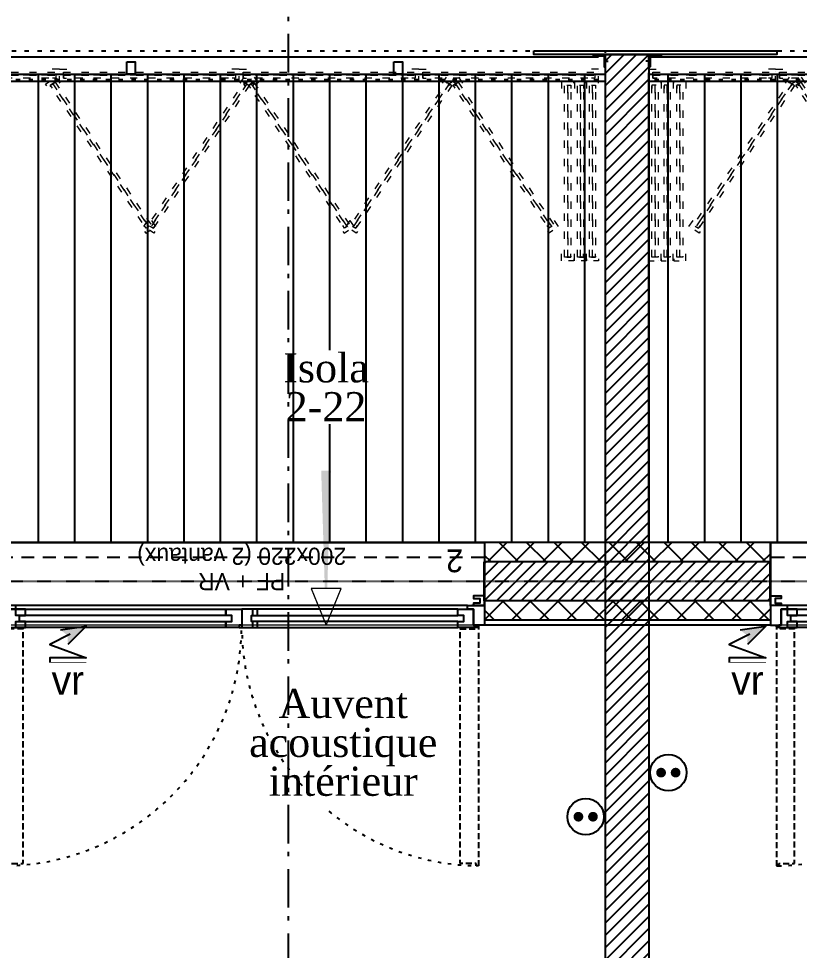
# Model space of a CAD drawing. Header units: centimetres. Extents: x 2191 to 12545, y -680 to 18662.
# Drawn here: x 10305.3 to 10626.8, y 4749.4 to 5133.1 of the extents above; entities that cross this region are included whole.
import ezdxf

# ---------------------------------------------------------------- set-up
doc = ezdxf.new("R2010")
doc.units = ezdxf.units.CM
for name, pattern in [('ACAD_ISO03W100', [0.295276, 0.11811, -0.177165]), ('Style de ligne -1', [0.41664, 0.20828, -0.20836]), ('Style de ligne -11', [0.347222, 0.20828, -0.138942]), ('Style de ligne -12', [0.164042, 0.054681, -0.109361]), ('Style de ligne -13', [0.147638, 0.098425, -0.049213]), ('Style de ligne -5', [0.20828, 0.069425, -0.138855]), ('Style de ligne -6', [1.04164, 0.625, -0.20828, 0.06943, -0.13893])]:
    doc.linetypes.add(name, pattern=pattern)
for name, color, linetype in [('B Aménagement intérieur', 252, 'Continuous'), ('B GÈnÈral_Hatch', 252, 'Continuous'), ('B Général', 252, 'Continuous'), ('C ANNOTATIONS-axes horizontaux', 252, 'Style de ligne -1'), ('C ANNOTATIONS-niveaux', 252, 'Continuous'), ('C ANNOTATIONS-prestations', 252, 'Continuous'), ('D SURFACES-shab', 252, 'Continuous'), ('prlm-VMC', 93, 'Continuous')]:
    doc.layers.add(name, color=color, linetype=linetype)
doc.layers.add('B BATI-lumon', color=252, linetype='Continuous', lineweight=20)
doc.layers.add('prlm-ELEC-CFO', color=1, linetype='Continuous', lineweight=25)
doc.styles.add('Eurostile', font='Eurosti.TTF')
doc.styles.add('Eurostile (bold)', font='Eurostib.TTF')
doc.styles.add('prlm-elec-cfo', font='comic.ttf', dxfattribs={"height": 12})
doc.styles.add('prlm-vmc', font='pala.ttf', dxfattribs={"height": 14})
pattern_1 = [(225, (0, 0), (5.656854, -5.656854), []), (315, (0, 0), (-5.656854, -5.656854), [])]
pattern_2 = [(45, (0, 0), (2.4253472, -2.6458333), [])]

# ---------------------------------------------------------------- blocks, each defined once
blk = doc.blocks.new('B 70.Groupe-9-1')
at = {"layer": 'B Général', "linetype": 'Continuous'}
for p, q in [((10564.87, 5117.4), (11283.04, 5117.4)), ((10572.71, 5110.39), (10572.71, 4917.39)), ((10587.71, 5110.39), (10587.71, 4917.39)), ((10602.71, 5110.39), (10602.71, 4917.39)), ((10617.71, 5110.39), (10617.71, 4917.39)), ((10632.71, 5110.39), (10632.71, 4917.39)), ((10647.71, 5110.39), (10647.71, 4917.39)), ((10662.71, 5110.39), (10662.71, 4917.39)), ((10677.71, 5110.39), (10677.71, 4917.39)), ((10692.71, 5110.39), (10692.71, 4917.39)), ((10707.71, 5110.39), (10707.71, 4917.39)), ((10722.71, 5110.39), (10722.71, 4917.39)), ((10737.71, 5110.39), (10737.71, 4917.39)), ((10752.71, 5110.39), (10752.71, 4917.39)), ((10767.71, 5110.39), (10767.71, 4917.39)), ((10782.71, 5110.39), (10782.71, 4917.39)), ((10797.71, 5110.39), (10797.71, 4917.39)), ((10812.71, 5110.39), (10812.71, 4917.39)), ((10827.71, 5110.39), (10827.71, 4917.39)), ((10842.71, 5110.39), (10842.71, 4917.39)), ((10857.71, 5110.39), (10857.71, 4917.39)), ((10872.71, 5110.39), (10872.71, 4917.39)), ((10887.71, 5110.39), (10887.71, 4917.39)), ((10902.71, 5110.39), (10902.71, 4917.39)), ((10917.71, 5110.39), (10917.71, 4917.39)), ((10932.71, 5110.39), (10932.71, 4917.39)), ((10947.71, 5110.39), (10947.71, 4917.39)), ((10962.71, 5110.39), (10962.71, 4917.39)), ((10977.71, 5110.39), (10977.71, 4917.39)), ((10992.71, 5110.39), (10992.71, 4917.39)), ((11007.71, 5110.39), (11007.71, 4917.39)), ((11022.71, 5110.39), (11022.71, 4917.39)), ((11037.71, 5110.39), (11037.71, 4917.39)), ((11052.71, 5110.39), (11052.71, 4917.39)), ((11067.71, 5110.39), (11067.71, 4917.39)), ((11082.71, 5110.39), (11082.71, 4917.39)), ((11097.71, 5110.39), (11097.71, 4917.39)), ((11112.71, 5110.39), (11112.71, 4917.39)), ((11127.71, 5110.39), (11127.71, 4917.39)), ((11142.71, 5110.39), (11142.71, 4917.39)), ((11157.71, 5110.39), (11157.71, 4917.39)), ((11172.71, 5110.39), (11172.71, 4917.39)), ((11187.71, 5110.39), (11187.71, 4917.39)), ((11202.71, 5110.39), (11202.71, 4917.39)), ((11217.71, 5110.39), (11217.71, 4917.39)), ((11232.71, 5110.39), (11232.71, 4917.39)), ((11247.71, 5110.39), (11247.71, 4917.39)), ((11262.71, 5110.39), (11262.71, 4917.39)), ((11277.71, 5110.39), (11277.71, 4917.39))]:
    blk.add_line(p, q, dxfattribs=at)
at = {"layer": 'B Général', "linetype": 'Style de ligne -5', "ltscale": 25.4, "flags": 128}
blk.add_lwpolyline([(10564.87, 5119.84), (11283.04, 5119.84), (11283.04, 5107.88), (10564.87, 5107.88)], close=True, dxfattribs=at)
at = {"layer": 'B Général', "linetype": 'Continuous', "flags": 128}
for points in [[(10664.21, 5115.34), (10667.71, 5115.34), (10667.71, 5110.34), (10664.21, 5110.34)], [(10774.21, 5115.34), (10777.71, 5115.34), (10777.71, 5110.34), (10774.21, 5110.34)], [(10884.21, 5115.34), (10887.71, 5115.34), (10887.71, 5110.34), (10884.21, 5110.34)], [(10994.21, 5115.34), (10997.71, 5115.34), (10997.71, 5110.34), (10994.21, 5110.34)], [(11104.21, 5115.34), (11107.71, 5115.34), (11107.71, 5110.34), (11104.21, 5110.34)], [(11214.21, 5115.34), (11217.71, 5115.34), (11217.71, 5110.34), (11214.21, 5110.34)], [(10564.87, 5110.34), (11283.04, 5110.34), (11283.04, 4917.39), (10564.87, 4917.39)]]:
    blk.add_lwpolyline(points, close=True, dxfattribs=at)
blk = doc.blocks.new('B 70.Groupe-17-1')
at = {"layer": 'D SURFACES-shab', "lineweight": 18, "flags": 128}
blk.add_lwpolyline([(10564.87, 4883.39), (10564.87, 4300.38), (10694.46, 4300.38), (10694.46, 4524.41), (10729.46, 4524.41), (10729.46, 4455.39), (10998.04, 4455.39), (10998.04, 4883.39)], close=True, dxfattribs=at)
blk = doc.blocks.new('B 70.T2 S307 (2D)')
at = {"layer": 'D SURFACES-shab', "lineweight": 18, "flags": 128}
blk.add_lwpolyline([(53.81, -225.58), (53.81, -285.49), (356.81, -285.59), (356.81, 291.51), (4.57, 291.51), (4.57, 34.39), (4.57, 34.39), (4.57, -30.61), (4.57, -30.61), (4.57, -158.57), (34.57, -158.57), (34.57, -225.59)], close=True, dxfattribs=at)
blk = doc.blocks.new('B 70.PF 200.220 + VR')
at = {"layer": 'B Général', "linetype": 'Continuous'}
for p, q in [((-100, 7), (-100, 17)), ((100, 7), (100, 17))]:
    blk.add_line(p, q, dxfattribs=at)
at = {"layer": 'B Général'}
blk.add_line((-93, 9), (97, 9), dxfattribs=at)
at = {"layer": 'B Général', "linetype": 'Continuous', "lineweight": 35}
for p, q in [((-100, 7), (-100, -9)), ((100, 7), (100, -9))]:
    blk.add_line(p, q, dxfattribs=at)
at = {"layer": 'B Général', "linetype": 'Style de ligne -13', "ltscale": 25.4, "flags": 128}
for points in [[(-97.5, 116.12), (-96.5, 116.12), (-96.5, 115.12), (-90, 115.12), (-90, 18.5), (-96.5, 18.5), (-96.5, 17.5), (-97.5, 17.5)], [(97.5, 116.12), (96.5, 116.12), (96.5, 115.12), (90, 115.12), (90, 18.5), (96.5, 18.5), (96.5, 17.5), (97.5, 17.5)]]:
    blk.add_lwpolyline(points, close=True, dxfattribs=at)
at = {"layer": 'B Général', "flags": 128}
for points in [[(-93, 10.5), (-93, 9), (-100, 9), (-100, 17), (-95.5, 17), (-95.5, 10.5)], [(-4.5, 18), (-89, 18), (-89, 15.5), (-4.5, 15.5)], [(6.5, 18), (93, 18), (93, 15.5), (6.5, 15.5)], [(93, 10.5), (93, 9), (100, 9), (100, 17), (95.5, 17), (95.5, 10.5)], [(-4.5, 13), (-89, 13), (-89, 10.5), (-4.5, 10.5)], [(6.5, 13), (93, 13), (93, 10.5), (6.5, 10.5)], [(-100, 9), (-100, 5), (-95.5, 5), (-95.5, 6), (-98, 6), (-98, 8), (-95.5, 8), (-95.5, 9)], [(100, 9), (100, 5), (95.5, 5), (95.5, 6), (98, 6), (98, 8), (95.5, 8), (95.5, 9)]]:
    blk.add_lwpolyline(points, close=True, dxfattribs=at)
at = {"layer": 'B Général', "linetype": 'Continuous', "flags": 128}
for points in [[(-89, 15.5), (-91.5, 15.5), (-91.5, 13), (-89, 13), (-89, 10.5), (-95.5, 10.5), (-95.5, 17), (-96.5, 17), (-96.5, 18), (-89, 18)], [(-6.5, 15.5), (-4, 15.5), (-4, 13), (-6.5, 13), (-6.5, 10.5), (0, 10.5), (0, 17), (1, 17), (1, 18), (-6.5, 18)], [(6.5, 15.5), (4, 15.5), (4, 13), (6.5, 13), (6.5, 10.5), (0, 10.5), (0, 17), (1, 17), (1, 18), (6.5, 18)], [(89, 15.5), (91.5, 15.5), (91.5, 13), (89, 13), (89, 10.5), (95.5, 10.5), (95.5, 17), (96.5, 17), (96.5, 18), (89, 18)]]:
    blk.add_lwpolyline(points, close=True, dxfattribs=at)
at = {"layer": 'B Général', "linetype": 'Style de ligne -11', "ltscale": 25.4, "flags": 128}
blk.add_lwpolyline([(-100, 9), (100, 9), (100, -11), (-100, -11)], close=True, dxfattribs=at)
at = {"layer": 'B Général', "flags": 128}
blk.add_lwpolyline([(100, -9), (100, -17), (-100, -17), (-100, -9)], dxfattribs=at)
at = {"layer": 'B Général'}
for centre in [(-97, 17.5), (97, 17.5)]:
    blk.add_circle(centre, 0.5, dxfattribs=at)
at = {"layer": 'B Général', "linetype": 'Style de ligne -12', "ltscale": 25.4}
for centre, start, end in [((-98.46, 17.77), 359.5523, 89.0018), ((98.46, 17.77), 90.9982, 180.4485)]:
    blk.add_arc(centre, 98.37, start, end, dxfattribs=at)
at = {"layer": 'B Général', "insert": (0, 2.65), "char_height": 7.059, "attachment_point": 2, "rotation": 360, "line_spacing_factor": 0.894142, "style": 'Eurostile'}
blk.add_mtext('PF + VR', dxfattribs=at)
at = {"layer": 'C ANNOTATIONS-prestations', "rotation": 360, "line_spacing_factor": 0.894142}
for s, insert, char_height, attachment_point, style in [('2', (-91.15, -4.77), 9.41, 1, 'Eurostile (bold)'), ('200x220 (2 vantaux) ', (0, -7.82), 7.059, 2, 'Eurostile')]:
    blk.add_mtext(s, dxfattribs=dict(at, insert=insert, char_height=char_height, attachment_point=attachment_point, style=style))
blk = doc.blocks.new('B 70.Groupe-36-1')
at = {"layer": 'B Général', "linetype": 'Continuous'}
for p, q in [((9810.48, 5117.4), (10544.17, 5117.4)), ((9818.33, 5110.39), (9818.33, 4917.39)), ((9833.33, 5110.39), (9833.33, 4917.39)), ((9848.33, 5110.39), (9848.33, 4917.39)), ((9863.33, 5110.39), (9863.33, 4917.39)), ((9878.33, 5110.39), (9878.33, 4917.39)), ((9893.33, 5110.39), (9893.33, 4917.39)), ((9908.33, 5110.39), (9908.33, 4917.39)), ((9923.33, 5110.39), (9923.33, 4917.39)), ((9938.33, 5110.39), (9938.33, 4917.39)), ((9953.33, 5110.39), (9953.33, 4917.39)), ((9968.33, 5110.39), (9968.33, 4917.39)), ((9983.33, 5110.39), (9983.33, 4917.39)), ((9998.33, 5110.39), (9998.33, 4917.39)), ((10013.33, 5110.39), (10013.33, 4917.39)), ((10028.33, 5110.39), (10028.33, 4917.39)), ((10043.33, 5110.39), (10043.33, 4917.39)), ((10058.33, 5110.39), (10058.33, 4917.39)), ((10073.33, 5110.39), (10073.33, 4917.39)), ((10088.33, 5110.39), (10088.33, 4917.39)), ((10103.33, 5110.39), (10103.33, 4917.39)), ((10118.33, 5110.39), (10118.33, 4917.39)), ((10133.33, 5110.39), (10133.33, 4917.39)), ((10148.33, 5110.39), (10148.33, 4917.39)), ((10163.33, 5110.39), (10163.33, 4917.39)), ((10178.33, 5110.39), (10178.33, 4917.39)), ((10193.33, 5110.39), (10193.33, 4917.39)), ((10208.33, 5110.39), (10208.33, 4917.39)), ((10223.33, 5110.39), (10223.33, 4917.39)), ((10238.33, 5110.39), (10238.33, 4917.39)), ((10253.33, 5110.39), (10253.33, 4917.39)), ((10268.33, 5110.39), (10268.33, 4917.39)), ((10283.33, 5110.39), (10283.33, 4917.39)), ((10298.33, 5110.39), (10298.33, 4917.39)), ((10313.33, 5110.39), (10313.33, 4917.39)), ((10328.33, 5110.39), (10328.33, 4917.39)), ((10343.33, 5110.39), (10343.33, 4917.39)), ((10358.33, 5110.39), (10358.33, 4917.39)), ((10373.33, 5110.39), (10373.33, 4917.39)), ((10388.33, 5110.39), (10388.33, 4917.39)), ((10403.33, 5110.39), (10403.33, 4917.39)), ((10418.33, 5110.39), (10418.33, 4917.39)), ((10433.33, 5110.39), (10433.33, 4917.39)), ((10448.33, 5110.39), (10448.33, 4917.39)), ((10463.33, 5110.39), (10463.33, 4917.39)), ((10478.33, 5110.39), (10478.33, 4917.39)), ((10493.33, 5110.39), (10493.33, 4917.39)), ((10508.33, 5110.39), (10508.33, 4917.39)), ((10523.33, 5110.39), (10523.33, 4917.39)), ((10538.33, 5110.39), (10538.33, 4917.39))]:
    blk.add_line(p, q, dxfattribs=at)
at = {"layer": 'B Général', "linetype": 'Style de ligne -5', "ltscale": 25.4, "flags": 128}
blk.add_lwpolyline([(9810.48, 5119.84), (10546.87, 5119.84), (10546.87, 5107.88), (9810.48, 5107.88)], close=True, dxfattribs=at)
at = {"layer": 'B Général', "linetype": 'Continuous', "flags": 128}
for points in [[(9909.83, 5115.34), (9913.33, 5115.34), (9913.33, 5110.34), (9909.83, 5110.34)], [(10019.83, 5115.34), (10023.33, 5115.34), (10023.33, 5110.34), (10019.83, 5110.34)], [(10129.83, 5115.34), (10133.33, 5115.34), (10133.33, 5110.34), (10129.83, 5110.34)], [(10239.83, 5115.34), (10243.33, 5115.34), (10243.33, 5110.34), (10239.83, 5110.34)], [(10349.83, 5115.34), (10353.33, 5115.34), (10353.33, 5110.34), (10349.83, 5110.34)], [(10459.83, 5115.34), (10463.33, 5115.34), (10463.33, 5110.34), (10459.83, 5110.34)], [(9810.48, 5110.34), (10546.87, 5110.34), (10546.87, 4917.39), (9810.48, 4917.39)]]:
    blk.add_lwpolyline(points, close=True, dxfattribs=at)
blk = doc.blocks.new('B 70.Groupe-37-1')
at = {"layer": 'B Général', "linetype": 'Style de ligne -5', "ltscale": 25.4}
for p, q in [((10546.37, 5115.59), (10548.08, 5115.59)), ((10565.37, 5115.59), (10563.65, 5115.59))]:
    blk.add_line(p, q, dxfattribs=at)
at = {"layer": 'B Général', "linetype": 'Continuous', "flags": 128}
for points in [[(10517.48, 5119.84), (10617.48, 5119.84), (10617.48, 5118.34), (10517.48, 5118.34)], [(10546.87, 5114.5), (10546.87, 5118.34), (10541.87, 5118.34), (10541.87, 5117.84), (10546.37, 5117.84), (10546.37, 5113.34), (10546.87, 5113.34)], [(10564.87, 5114.5), (10564.87, 5118.34), (10569.87, 5118.34), (10569.87, 5117.84), (10565.37, 5117.84), (10565.37, 5113.34), (10564.87, 5113.34)]]:
    blk.add_lwpolyline(points, close=True, dxfattribs=at)
blk = doc.blocks.new('B 70.Groupe-117-1')
at = {"layer": 'B BATI-lumon', "linetype": 'ACAD_ISO03W100', "ltscale": 25.4, "flags": 128}
for points in [[(10248.17, 5112.35), (10251.67, 5112.35), (10251.67, 5111.11), (10249.75, 5111.11), (10249.75, 5108.61), (10251.67, 5108.61), (10251.67, 5107.35), (10248.17, 5107.35), (10248.17, 5111.35), (10248.17, 5111.35)], [(10322.17, 5112.35), (10318.67, 5112.35), (10318.67, 5111.11), (10320.6, 5111.11), (10320.6, 5108.61), (10318.67, 5108.61), (10318.67, 5107.35), (10322.17, 5107.35), (10322.17, 5111.35), (10322.17, 5111.35)], [(10249.75, 5111.11), (10320.6, 5111.11), (10320.6, 5109.86), (10249.75, 5109.86)], [(10249.75, 5109.86), (10320.6, 5109.86), (10320.6, 5108.61), (10249.75, 5108.61)]]:
    blk.add_lwpolyline(points, close=True, dxfattribs=at)
blk = doc.blocks.new('B 70.Groupe-118-1')
at = {"layer": 'B BATI-lumon', "linetype": 'ACAD_ISO03W100', "ltscale": 25.4, "flags": 128}
for points in [[(10322.17, 5112.35), (10325.67, 5112.35), (10325.67, 5111.11), (10323.75, 5111.11), (10323.75, 5108.61), (10325.67, 5108.61), (10325.67, 5107.35), (10322.17, 5107.35), (10322.17, 5111.35), (10322.17, 5111.35)], [(10396.17, 5112.35), (10392.67, 5112.35), (10392.67, 5111.11), (10394.6, 5111.11), (10394.6, 5108.61), (10392.67, 5108.61), (10392.67, 5107.35), (10396.17, 5107.35), (10396.17, 5111.35), (10396.17, 5111.35)], [(10323.75, 5111.11), (10394.6, 5111.11), (10394.6, 5109.86), (10323.75, 5109.86)], [(10323.75, 5109.86), (10394.6, 5109.86), (10394.6, 5108.61), (10323.75, 5108.61)]]:
    blk.add_lwpolyline(points, close=True, dxfattribs=at)
blk = doc.blocks.new('B 70.Groupe-119-1')
at = {"layer": 'B BATI-lumon', "linetype": 'ACAD_ISO03W100', "ltscale": 25.4, "flags": 128}
for points in [[(10396.17, 5112.35), (10399.67, 5112.35), (10399.67, 5111.11), (10397.75, 5111.11), (10397.75, 5108.61), (10399.67, 5108.61), (10399.67, 5107.35), (10396.17, 5107.35), (10396.17, 5111.35), (10396.17, 5111.35)], [(10470.17, 5112.35), (10466.67, 5112.35), (10466.67, 5111.11), (10468.6, 5111.11), (10468.6, 5108.61), (10466.67, 5108.61), (10466.67, 5107.35), (10470.17, 5107.35), (10470.17, 5111.35), (10470.17, 5111.35)], [(10397.75, 5111.11), (10468.6, 5111.11), (10468.6, 5109.86), (10397.75, 5109.86)], [(10397.75, 5109.86), (10468.6, 5109.86), (10468.6, 5108.61), (10397.75, 5108.61)]]:
    blk.add_lwpolyline(points, close=True, dxfattribs=at)
blk = doc.blocks.new('B 70.Groupe-120-1')
at = {"layer": 'B BATI-lumon', "linetype": 'ACAD_ISO03W100', "ltscale": 25.4, "flags": 128}
for points in [[(10470.17, 5112.35), (10473.67, 5112.35), (10473.67, 5111.11), (10471.75, 5111.11), (10471.75, 5108.61), (10473.67, 5108.61), (10473.67, 5107.35), (10470.17, 5107.35), (10470.17, 5111.35), (10470.17, 5111.35)], [(10544.17, 5112.35), (10540.67, 5112.35), (10540.67, 5111.11), (10542.6, 5111.11), (10542.6, 5108.61), (10540.67, 5108.61), (10540.67, 5107.35), (10544.17, 5107.35), (10544.17, 5111.35), (10544.17, 5111.35)], [(10471.75, 5111.11), (10542.6, 5111.11), (10542.6, 5109.86), (10471.75, 5109.86)], [(10471.75, 5109.86), (10542.6, 5109.86), (10542.6, 5108.61), (10471.75, 5108.61)]]:
    blk.add_lwpolyline(points, close=True, dxfattribs=at)
blk = doc.blocks.new('B 70.Groupe-121-1')
at = {"layer": 'B BATI-lumon', "linetype": 'ACAD_ISO03W100', "ltscale": 25.4, "flags": 128}
for points in [[(10539.17, 5107.35), (10539.17, 5103.85), (10540.41, 5103.85), (10540.41, 5105.77), (10542.92, 5105.77), (10542.92, 5103.85), (10544.17, 5103.85), (10544.17, 5107.35), (10540.17, 5107.35), (10540.17, 5107.35)], [(10540.41, 5034.93), (10540.41, 5105.77), (10541.66, 5105.77), (10541.66, 5034.93)], [(10541.66, 5034.93), (10541.66, 5105.77), (10542.91, 5105.77), (10542.91, 5034.93)], [(10539.17, 5033.35), (10539.17, 5036.85), (10540.41, 5036.85), (10540.41, 5034.93), (10542.92, 5034.93), (10542.92, 5036.85), (10544.17, 5036.85), (10544.17, 5033.35), (10540.17, 5033.35), (10540.17, 5033.35)]]:
    blk.add_lwpolyline(points, close=True, dxfattribs=at)
blk = doc.blocks.new('B 70.Groupe-122-1')
at = {"layer": 'B BATI-lumon', "linetype": 'ACAD_ISO03W100', "ltscale": 25.4, "flags": 128}
for points in [[(10534.17, 5107.35), (10534.17, 5103.85), (10535.41, 5103.85), (10535.41, 5105.77), (10537.92, 5105.77), (10537.92, 5103.85), (10539.17, 5103.85), (10539.17, 5107.35), (10535.17, 5107.35), (10535.17, 5107.35)], [(10535.41, 5034.93), (10535.41, 5105.77), (10536.66, 5105.77), (10536.66, 5034.93)], [(10536.66, 5034.93), (10536.66, 5105.77), (10537.91, 5105.77), (10537.91, 5034.93)], [(10534.17, 5033.35), (10534.17, 5036.85), (10535.41, 5036.85), (10535.41, 5034.93), (10537.92, 5034.93), (10537.92, 5036.85), (10539.17, 5036.85), (10539.17, 5033.35), (10535.17, 5033.35), (10535.17, 5033.35)]]:
    blk.add_lwpolyline(points, close=True, dxfattribs=at)
blk = doc.blocks.new('B 70.Groupe-123-1')
at = {"layer": 'B BATI-lumon', "linetype": 'ACAD_ISO03W100', "ltscale": 25.4, "flags": 128}
for points in [[(10528.92, 5107.35), (10528.92, 5103.85), (10530.16, 5103.85), (10530.16, 5105.77), (10532.67, 5105.77), (10532.67, 5103.85), (10533.92, 5103.85), (10533.92, 5107.35), (10529.92, 5107.35), (10529.92, 5107.35)], [(10530.16, 5034.93), (10530.16, 5105.77), (10531.41, 5105.77), (10531.41, 5034.93)], [(10531.41, 5034.93), (10531.41, 5105.77), (10532.66, 5105.77), (10532.66, 5034.93)], [(10528.92, 5033.35), (10528.92, 5036.85), (10530.16, 5036.85), (10530.16, 5034.93), (10532.67, 5034.93), (10532.67, 5036.85), (10533.92, 5036.85), (10533.92, 5033.35), (10529.92, 5033.35), (10529.92, 5033.35)]]:
    blk.add_lwpolyline(points, close=True, dxfattribs=at)
blk = doc.blocks.new('B 70.Groupe-124-1')
at = {"layer": 'B BATI-lumon', "linetype": 'ACAD_ISO03W100', "ltscale": 25.4, "flags": 128}
for points in [[(10486.43, 5109), (10488.38, 5106.09), (10487.35, 5105.4), (10486.27, 5106.99), (10484.2, 5105.6), (10485.27, 5104), (10484.23, 5103.3), (10482.27, 5106.21), (10485.59, 5108.44), (10485.59, 5108.44)], [(10485.24, 5106.3), (10524.74, 5047.49), (10523.7, 5046.79), (10484.2, 5105.6)], [(10486.27, 5106.99), (10525.77, 5048.18), (10524.74, 5047.49), (10485.24, 5106.3)], [(10527.68, 5047.57), (10525.73, 5050.47), (10524.7, 5049.78), (10525.77, 5048.18), (10523.7, 5046.79), (10522.62, 5048.38), (10521.58, 5047.68), (10523.53, 5044.78), (10526.85, 5047.01), (10526.85, 5047.01)]]:
    blk.add_lwpolyline(points, close=True, dxfattribs=at)
blk = doc.blocks.new('B 70.Groupe-125-1')
at = {"layer": 'B BATI-lumon', "linetype": 'ACAD_ISO03W100', "ltscale": 25.4, "flags": 128}
for points in [[(10481.44, 5109), (10479.49, 5106.09), (10480.52, 5105.4), (10481.59, 5106.99), (10483.67, 5105.6), (10482.6, 5104), (10483.64, 5103.3), (10485.59, 5106.21), (10482.27, 5108.44), (10482.27, 5108.44)], [(10482.63, 5106.3), (10443.13, 5047.49), (10442.09, 5048.18), (10481.59, 5106.99)], [(10483.67, 5105.6), (10444.17, 5046.79), (10443.13, 5047.49), (10482.63, 5106.3)], [(10440.18, 5047.57), (10442.14, 5050.47), (10443.17, 5049.78), (10442.09, 5048.18), (10444.17, 5046.79), (10445.24, 5048.38), (10446.29, 5047.68), (10444.34, 5044.78), (10441.02, 5047.01), (10441.02, 5047.01)]]:
    blk.add_lwpolyline(points, close=True, dxfattribs=at)
blk = doc.blocks.new('B 70.Groupe-126-1')
at = {"layer": 'B BATI-lumon', "linetype": 'ACAD_ISO03W100', "ltscale": 25.4, "flags": 128}
for points in [[(10402.25, 5109), (10404.2, 5106.09), (10403.17, 5105.4), (10402.1, 5106.99), (10400.02, 5105.6), (10401.09, 5104), (10400.05, 5103.3), (10398.1, 5106.21), (10401.42, 5108.44), (10401.42, 5108.44)], [(10401.06, 5106.3), (10440.56, 5047.49), (10439.52, 5046.79), (10400.02, 5105.6)], [(10402.1, 5106.99), (10441.6, 5048.18), (10440.56, 5047.49), (10401.06, 5106.3)], [(10443.51, 5047.57), (10441.56, 5050.47), (10440.53, 5049.78), (10441.6, 5048.18), (10439.52, 5046.79), (10438.45, 5048.38), (10437.4, 5047.68), (10439.36, 5044.78), (10442.68, 5047.01), (10442.68, 5047.01)]]:
    blk.add_lwpolyline(points, close=True, dxfattribs=at)
blk = doc.blocks.new('B 70.Groupe-127-1')
at = {"layer": 'B BATI-lumon', "linetype": 'ACAD_ISO03W100', "ltscale": 25.4, "flags": 128}
for points in [[(10398.1, 5109), (10396.14, 5106.09), (10397.18, 5105.4), (10398.25, 5106.99), (10400.33, 5105.6), (10399.25, 5104), (10400.3, 5103.3), (10402.25, 5106.21), (10398.93, 5108.44), (10398.93, 5108.44)], [(10399.29, 5106.3), (10359.78, 5047.49), (10358.75, 5048.18), (10398.25, 5106.99)], [(10400.32, 5105.6), (10360.82, 5046.79), (10359.78, 5047.49), (10399.29, 5106.3)], [(10356.84, 5047.57), (10358.79, 5050.47), (10359.82, 5049.78), (10358.75, 5048.18), (10360.83, 5046.79), (10361.9, 5048.38), (10362.94, 5047.68), (10360.99, 5044.78), (10357.67, 5047.01), (10357.67, 5047.01)]]:
    blk.add_lwpolyline(points, close=True, dxfattribs=at)
blk = doc.blocks.new('B 70.Groupe-128-1')
at = {"layer": 'B BATI-lumon', "linetype": 'ACAD_ISO03W100', "ltscale": 25.4, "flags": 128}
for points in [[(10320.56, 5109), (10322.51, 5106.09), (10321.48, 5105.4), (10320.41, 5106.99), (10318.33, 5105.6), (10319.4, 5104), (10318.36, 5103.3), (10316.41, 5106.21), (10319.73, 5108.44), (10319.73, 5108.44)], [(10319.37, 5106.3), (10358.87, 5047.49), (10357.83, 5046.79), (10318.33, 5105.6)], [(10320.41, 5106.99), (10359.91, 5048.18), (10358.87, 5047.49), (10319.37, 5106.3)], [(10361.82, 5047.57), (10359.87, 5050.47), (10358.84, 5049.78), (10359.91, 5048.18), (10357.83, 5046.79), (10356.76, 5048.38), (10355.72, 5047.68), (10357.67, 5044.78), (10360.99, 5047.01), (10360.99, 5047.01)]]:
    blk.add_lwpolyline(points, close=True, dxfattribs=at)
blk = doc.blocks.new('B 70.Groupe-156-1')
at = {"layer": 'B BATI-lumon', "linetype": 'ACAD_ISO03W100', "ltscale": 25.4, "flags": 128}
for points in [[(10569.87, 5107.35), (10569.87, 5103.85), (10568.62, 5103.85), (10568.62, 5105.77), (10566.12, 5105.77), (10566.12, 5103.85), (10564.87, 5103.85), (10564.87, 5107.35), (10568.86, 5107.35), (10568.86, 5107.35)], [(10566.12, 5034.93), (10566.12, 5105.77), (10567.37, 5105.77), (10567.37, 5034.93)], [(10567.37, 5034.93), (10567.37, 5105.77), (10568.62, 5105.77), (10568.62, 5034.93)], [(10569.87, 5033.35), (10569.87, 5036.85), (10568.62, 5036.85), (10568.62, 5034.93), (10566.12, 5034.93), (10566.12, 5036.85), (10564.87, 5036.85), (10564.87, 5033.35), (10568.86, 5033.35), (10568.86, 5033.35)]]:
    blk.add_lwpolyline(points, close=True, dxfattribs=at)
blk = doc.blocks.new('B 70.Groupe-157-1')
at = {"layer": 'B BATI-lumon', "linetype": 'ACAD_ISO03W100', "ltscale": 25.4, "flags": 128}
for points in [[(10574.87, 5107.35), (10574.87, 5103.85), (10573.62, 5103.85), (10573.62, 5105.77), (10571.12, 5105.77), (10571.12, 5103.85), (10569.87, 5103.85), (10569.87, 5107.35), (10573.86, 5107.35), (10573.86, 5107.35)], [(10571.12, 5034.93), (10571.12, 5105.77), (10572.37, 5105.77), (10572.37, 5034.93)], [(10572.37, 5034.93), (10572.37, 5105.77), (10573.62, 5105.77), (10573.62, 5034.93)], [(10574.87, 5033.35), (10574.87, 5036.85), (10573.62, 5036.85), (10573.62, 5034.93), (10571.12, 5034.93), (10571.12, 5036.85), (10569.87, 5036.85), (10569.87, 5033.35), (10573.86, 5033.35), (10573.86, 5033.35)]]:
    blk.add_lwpolyline(points, close=True, dxfattribs=at)
blk = doc.blocks.new('B 70.Groupe-158-1')
at = {"layer": 'B BATI-lumon', "linetype": 'ACAD_ISO03W100', "ltscale": 25.4, "flags": 128}
for points in [[(10580.12, 5107.35), (10580.12, 5103.85), (10578.87, 5103.85), (10578.87, 5105.77), (10576.37, 5105.77), (10576.37, 5103.85), (10575.12, 5103.85), (10575.12, 5107.35), (10579.11, 5107.35), (10579.11, 5107.35)], [(10576.37, 5034.93), (10576.37, 5105.77), (10577.62, 5105.77), (10577.62, 5034.93)], [(10577.62, 5034.93), (10577.62, 5105.77), (10578.87, 5105.77), (10578.87, 5034.93)], [(10580.12, 5033.35), (10580.12, 5036.85), (10578.87, 5036.85), (10578.87, 5034.93), (10576.37, 5034.93), (10576.37, 5036.85), (10575.12, 5036.85), (10575.12, 5033.35), (10579.11, 5033.35), (10579.11, 5033.35)]]:
    blk.add_lwpolyline(points, close=True, dxfattribs=at)
blk = doc.blocks.new('B 70.Groupe-159-1')
at = {"layer": 'B BATI-lumon', "linetype": 'ACAD_ISO03W100', "ltscale": 25.4, "flags": 128}
for points in [[(10622.61, 5109), (10620.66, 5106.09), (10621.69, 5105.4), (10622.76, 5106.99), (10624.84, 5105.6), (10623.77, 5104), (10624.81, 5103.3), (10626.76, 5106.21), (10623.44, 5108.44), (10623.44, 5108.44)], [(10623.8, 5106.3), (10584.3, 5047.49), (10583.26, 5048.18), (10622.76, 5106.99)], [(10624.84, 5105.6), (10585.34, 5046.79), (10584.3, 5047.49), (10623.8, 5106.3)], [(10581.35, 5047.57), (10583.31, 5050.47), (10584.34, 5049.78), (10583.26, 5048.18), (10585.34, 5046.79), (10586.41, 5048.38), (10587.46, 5047.68), (10585.5, 5044.78), (10582.19, 5047.01), (10582.19, 5047.01)]]:
    blk.add_lwpolyline(points, close=True, dxfattribs=at)
blk = doc.blocks.new('B 70.Groupe-160-1')
at = {"layer": 'B BATI-lumon', "linetype": 'ACAD_ISO03W100', "ltscale": 25.4, "flags": 128}
for points in [[(10627.59, 5109), (10629.55, 5106.09), (10628.52, 5105.4), (10627.44, 5106.99), (10625.37, 5105.6), (10626.44, 5104), (10625.4, 5103.3), (10623.44, 5106.21), (10626.76, 5108.44), (10626.76, 5108.44)], [(10626.41, 5106.3), (10665.91, 5047.49), (10664.87, 5046.79), (10625.37, 5105.6)], [(10627.44, 5106.99), (10666.94, 5048.18), (10665.91, 5047.49), (10626.41, 5106.3)], [(10668.85, 5047.57), (10666.9, 5050.47), (10665.87, 5049.78), (10666.94, 5048.18), (10664.87, 5046.79), (10663.79, 5048.38), (10662.75, 5047.68), (10664.7, 5044.78), (10668.02, 5047.01), (10668.02, 5047.01)]]:
    blk.add_lwpolyline(points, close=True, dxfattribs=at)
blk = doc.blocks.new('B 70.Groupe-164-1')
at = {"layer": 'B BATI-lumon', "linetype": 'ACAD_ISO03W100', "ltscale": 25.4, "flags": 128}
for points in [[(10617.04, 5112.35), (10620.54, 5112.35), (10620.54, 5111.11), (10618.62, 5111.11), (10618.62, 5108.61), (10620.54, 5108.61), (10620.54, 5107.35), (10617.04, 5107.35), (10617.04, 5111.35), (10617.04, 5111.35)], [(10691.04, 5112.35), (10687.54, 5112.35), (10687.54, 5111.11), (10689.47, 5111.11), (10689.47, 5108.61), (10687.54, 5108.61), (10687.54, 5107.35), (10691.04, 5107.35), (10691.04, 5111.35), (10691.04, 5111.35)], [(10618.62, 5111.11), (10689.47, 5111.11), (10689.47, 5109.86), (10618.62, 5109.86)], [(10618.62, 5109.86), (10689.47, 5109.86), (10689.47, 5108.61), (10618.62, 5108.61)]]:
    blk.add_lwpolyline(points, close=True, dxfattribs=at)
blk = doc.blocks.new('B 70.Groupe-165-1')
at = {"layer": 'B BATI-lumon', "linetype": 'ACAD_ISO03W100', "ltscale": 25.4, "flags": 128}
for points in [[(10564.87, 5112.35), (10568.37, 5112.35), (10568.37, 5111.11), (10566.44, 5111.11), (10566.44, 5108.61), (10568.37, 5108.61), (10568.37, 5107.35), (10564.87, 5107.35), (10564.87, 5111.35), (10564.87, 5111.35)], [(10617.04, 5112.35), (10613.54, 5112.35), (10613.54, 5111.11), (10615.47, 5111.11), (10615.47, 5108.61), (10613.54, 5108.61), (10613.54, 5107.35), (10617.04, 5107.35), (10617.04, 5111.35), (10617.04, 5111.35)], [(10566.44, 5111.11), (10615.47, 5111.11), (10615.47, 5109.86), (10566.44, 5109.86)], [(10566.44, 5109.86), (10615.47, 5109.86), (10615.47, 5108.61), (10566.44, 5108.61)]]:
    blk.add_lwpolyline(points, close=True, dxfattribs=at)
blk = doc.blocks.new('B 70.Groupe-166-1')
at = {"layer": 'B BATI-lumon'}
for name in ['B 70.Groupe-117-1', 'B 70.Groupe-118-1', 'B 70.Groupe-119-1', 'B 70.Groupe-120-1', 'B 70.Groupe-165-1', 'B 70.Groupe-164-1', 'B 70.Groupe-128-1', 'B 70.Groupe-127-1', 'B 70.Groupe-126-1', 'B 70.Groupe-125-1', 'B 70.Groupe-124-1', 'B 70.Groupe-123-1', 'B 70.Groupe-122-1', 'B 70.Groupe-121-1', 'B 70.Groupe-156-1', 'B 70.Groupe-157-1', 'B 70.Groupe-158-1', 'B 70.Groupe-159-1', 'B 70.Groupe-160-1']:
    blk.add_blockref(name, (0, 0), dxfattribs=at)
blk = doc.blocks.new('xi.EA')
at = {"layer": 'prlm-VMC', "color": 0, "linetype": 'ByBlock', "lineweight": 5, "flags": 128}
blk.add_lwpolyline([(-6.17, -15), (6.17, -15), (0, 0)], close=True, dxfattribs=at)
at = {"layer": 'prlm-VMC', "color": 0, "linetype": 'ByBlock', "lineweight": -2, "flags": 128}
blk.add_lwpolyline([(0, -15, 1, 4, 0), (0, -63.63, 1, 1, 0)], format="xyseb", dxfattribs=at)
at = {"layer": 'prlm-VMC', "color": 0, "linetype": 'ByBlock', "lineweight": 5}
blk.add_solid([(0, 0), (6.17, -15), (-6.17, -15), (0, 0)], dxfattribs=at)
blk = doc.blocks.new('xi.PC')
at = {"color": 0, "lineweight": 5}
blk.add_wipeout([(-7.5, -7.5), (7.5, -7.5), (7.5, 7.5), (-7.5, 7.5)], dxfattribs=at).dxf.layer = 'prlm-ELEC-CFO'
at = {"layer": 'prlm-ELEC-CFO', "color": 0, "linetype": 'ByBlock', "lineweight": 5, "const_width": 2}
for points in [[(-4, 0, 1), (-2, 0, 1)], [(2, 0, 1), (4, 0, 1)]]:
    blk.add_lwpolyline(points, format="xyb", close=True, dxfattribs=at)
at = {"layer": 'prlm-ELEC-CFO', "color": 0, "linetype": 'ByBlock', "lineweight": -2}
blk.add_circle((0, 0), 7.5, dxfattribs=at)
blk = doc.blocks.new('xi.VR')
at = {"layer": 'prlm-ELEC-CFO', "lineweight": 5}
blk.add_hatch(color=0, dxfattribs=at).paths.add_polyline_path([(-3, 6), (-0.1, 3.7), (0, 0), (7.5, 7.5)])
at = {"layer": 'prlm-ELEC-CFO', "color": 0}
for points in [[(0.95, 4.23), (-7.5, 0), (7.5, -5.5), (-7.5, -5.5), (-7.5, -7.5), (7.5, -7.5)], [(-3, 6), (7.5, 7.5), (0, 0)]]:
    blk.add_lwpolyline(points, dxfattribs=at)

msp = doc.modelspace()

# ---------------------------------------------------------------- hatches: boundary and pattern name
at = {"layer": 'B GÈnÈral_Hatch', "linetype": 'Continuous'}
h = msp.add_hatch(dxfattribs=at)
h.set_pattern_fill('50_BETON', color=256, style=0, pattern_type=2)
h.set_pattern_definition(pattern_2)
h.paths.add_polyline_path([(10546.87, 4300.38), (10564.87, 4300.38), (10564.87, 5118.34), (10546.87, 5118.34)])
h = msp.add_hatch(dxfattribs=at)
h.set_pattern_fill('02_ISOLANT', color=256, angle=180, style=0, pattern_type=2)
h.set_pattern_definition(pattern_1)
h.paths.add_polyline_path([(10614.87, 4909.39), (10614.87, 4917.39), (10497.18, 4917.39), (10497.18, 4909.39)])
h = msp.add_hatch(dxfattribs=at)
h.set_pattern_fill('50_BETON', color=256, style=0, pattern_type=2)
h.set_pattern_definition(pattern_2)
h.paths.add_polyline_path([(10614.87, 4893.39), (10614.87, 4909.39), (10497.18, 4909.39), (10497.18, 4893.39)])
h = msp.add_hatch(dxfattribs=at)
h.set_pattern_fill('02_ISOLANT', color=256, angle=180, style=0, pattern_type=2)
h.set_pattern_definition(pattern_1)
h.paths.add_polyline_path([(10614.87, 4885.39), (10614.87, 4893.39), (10497.18, 4893.39), (10497.18, 4885.39)])

# ---------------------------------------------------------------- linework, layer by layer
at = {"layer": 'B Général', "linetype": 'Continuous', "lineweight": 18}
for p, q in [((10546.87, 5118.34), (10546.87, 4300.38)), ((10564.87, 5118.34), (10564.87, 4300.38)), ((10614.87, 4909.39), (10497.18, 4909.39)), ((10614.87, 4893.39), (10497.18, 4893.39))]:
    msp.add_line(p, q, dxfattribs=at)
at = {"layer": 'B Général', "linetype": 'Continuous'}
for p, q in [((10546.87, 5118.34), (10546.87, 4300.38)), ((10546.87, 5118.34), (10564.87, 5118.34)), ((10564.87, 5118.34), (10564.87, 4300.38)), ((10614.87, 4917.39), (10497.18, 4917.39)), ((10497.18, 4917.39), (10497.18, 4883.39)), ((10614.87, 4917.39), (10497.18, 4917.39)), ((10614.87, 4917.39), (10614.87, 4883.39)), ((10614.87, 4909.39), (10497.18, 4909.39)), ((10614.87, 4893.39), (10497.18, 4893.39)), ((10614.87, 4885.39), (10497.18, 4885.39)), ((10614.87, 4885.39), (10497.18, 4885.39)), ((10614.87, 4883.39), (10497.18, 4883.39)), ((10614.87, 4883.39), (10497.18, 4883.39))]:
    msp.add_line(p, q, dxfattribs=at)
at = {"layer": 'C ANNOTATIONS-axes horizontaux'}
msp.add_line((12370.81, 4901.39), (2960.81, 4901.39), dxfattribs=at)
msp.add_line((12370.81, 4901.39), (2960.81, 4901.39), dxfattribs=at)
at = {"layer": 'C ANNOTATIONS-niveaux', "linetype": 'Style de ligne -6', "ltscale": 25.4}
msp.add_line((10416.48, 3285.39), (10416.48, 5820.39), dxfattribs=at)
msp.add_line((10416.48, 3285.39), (10416.48, 5820.39), dxfattribs=at)
at = {"layer": 'D SURFACES-shab', "linetype": 'Continuous', "flags": 128}
for points in [[(10546.87, 4917.39), (9810.48, 4917.39), (9810.48, 5107.39), (10546.87, 5107.39)], [(11283.04, 4917.39), (10564.87, 4917.39), (10564.87, 5107.39), (11283.04, 5107.39)]]:
    msp.add_lwpolyline(points, close=True, dxfattribs=at)

# ---------------------------------------------------------------- block references
at = {"layer": 'B Aménagement intérieur'}
for name, p in [('B 70.T2 S307 (2D)', (10190.05, 4591.87)), ('B 70.Groupe-17-1', (0, 0))]:
    msp.add_blockref(name, p, dxfattribs=at)
at = {"layer": 'B BATI-lumon'}
msp.add_blockref('B 70.Groupe-166-1', (0, 0), dxfattribs=at)
at = {"layer": 'B Général'}
for name in ['B 70.Groupe-36-1', 'B 70.Groupe-37-1', 'B 70.Groupe-9-1']:
    msp.add_blockref(name, (0, 0), dxfattribs=at)
at = {"layer": 'B Général', "rotation": 180}
for p in [(10397.18, 4900.39), (10714.87, 4900.39)]:
    msp.add_blockref('B 70.PF 200.220 + VR', p, dxfattribs=at)
at = {"layer": 'prlm-ELEC-CFO'}
for p in [(10325.61, 4875.39), (10605.45, 4875.39)]:
    msp.add_blockref('xi.VR', p, dxfattribs=at)
at = {"layer": 'prlm-VMC', "rotation": 179.9999999895546}
msp.add_blockref('xi.EA', (10431.91, 4883.39), dxfattribs=at)

# ---------------------------------------------------------------- next in the draw order: block references
at = {"layer": 'prlm-ELEC-CFO'}
for p in [(10572.87, 4822.62), (10538.83, 4804.47)]:
    msp.add_blockref('xi.PC', p, dxfattribs=at)

# ---------------------------------------------------------------- next in the draw order: texts
at = {"layer": 'prlm-ELEC-CFO', "lineweight": 20, "char_height": 12, "attachment_point": 5, "line_spacing_factor": 0.8, "style": 'prlm-elec-cfo', "bg_fill": 3, "box_fill_scale": 1.1, "bg_fill_color": 256, "bg_fill_transparency": 0}
for insert in [(10325.61, 4860.67), (10605.45, 4860.67)]:
    msp.add_mtext('vr', dxfattribs=dict(at, insert=insert))
at = {"layer": 'prlm-VMC', "insert": (10431.91, 4981.34), "char_height": 12, "width": 17.3979, "attachment_point": 5, "line_spacing_factor": 0.8, "style": 'prlm-vmc', "bg_fill": 3, "box_fill_scale": 1.1, "bg_fill_color": 256, "bg_fill_transparency": 0}
msp.add_mtext('Isola\\P2-22', dxfattribs=at)
at = {"layer": 'prlm-VMC', "insert": (10439, 4835), "char_height": 12, "width": 20.51, "attachment_point": 5, "line_spacing_factor": 0.8, "style": 'prlm-vmc', "bg_fill": 2}
msp.add_mtext('Auvent acoustique intérieur', dxfattribs=at)

doc.saveas('drawing.dxf')
